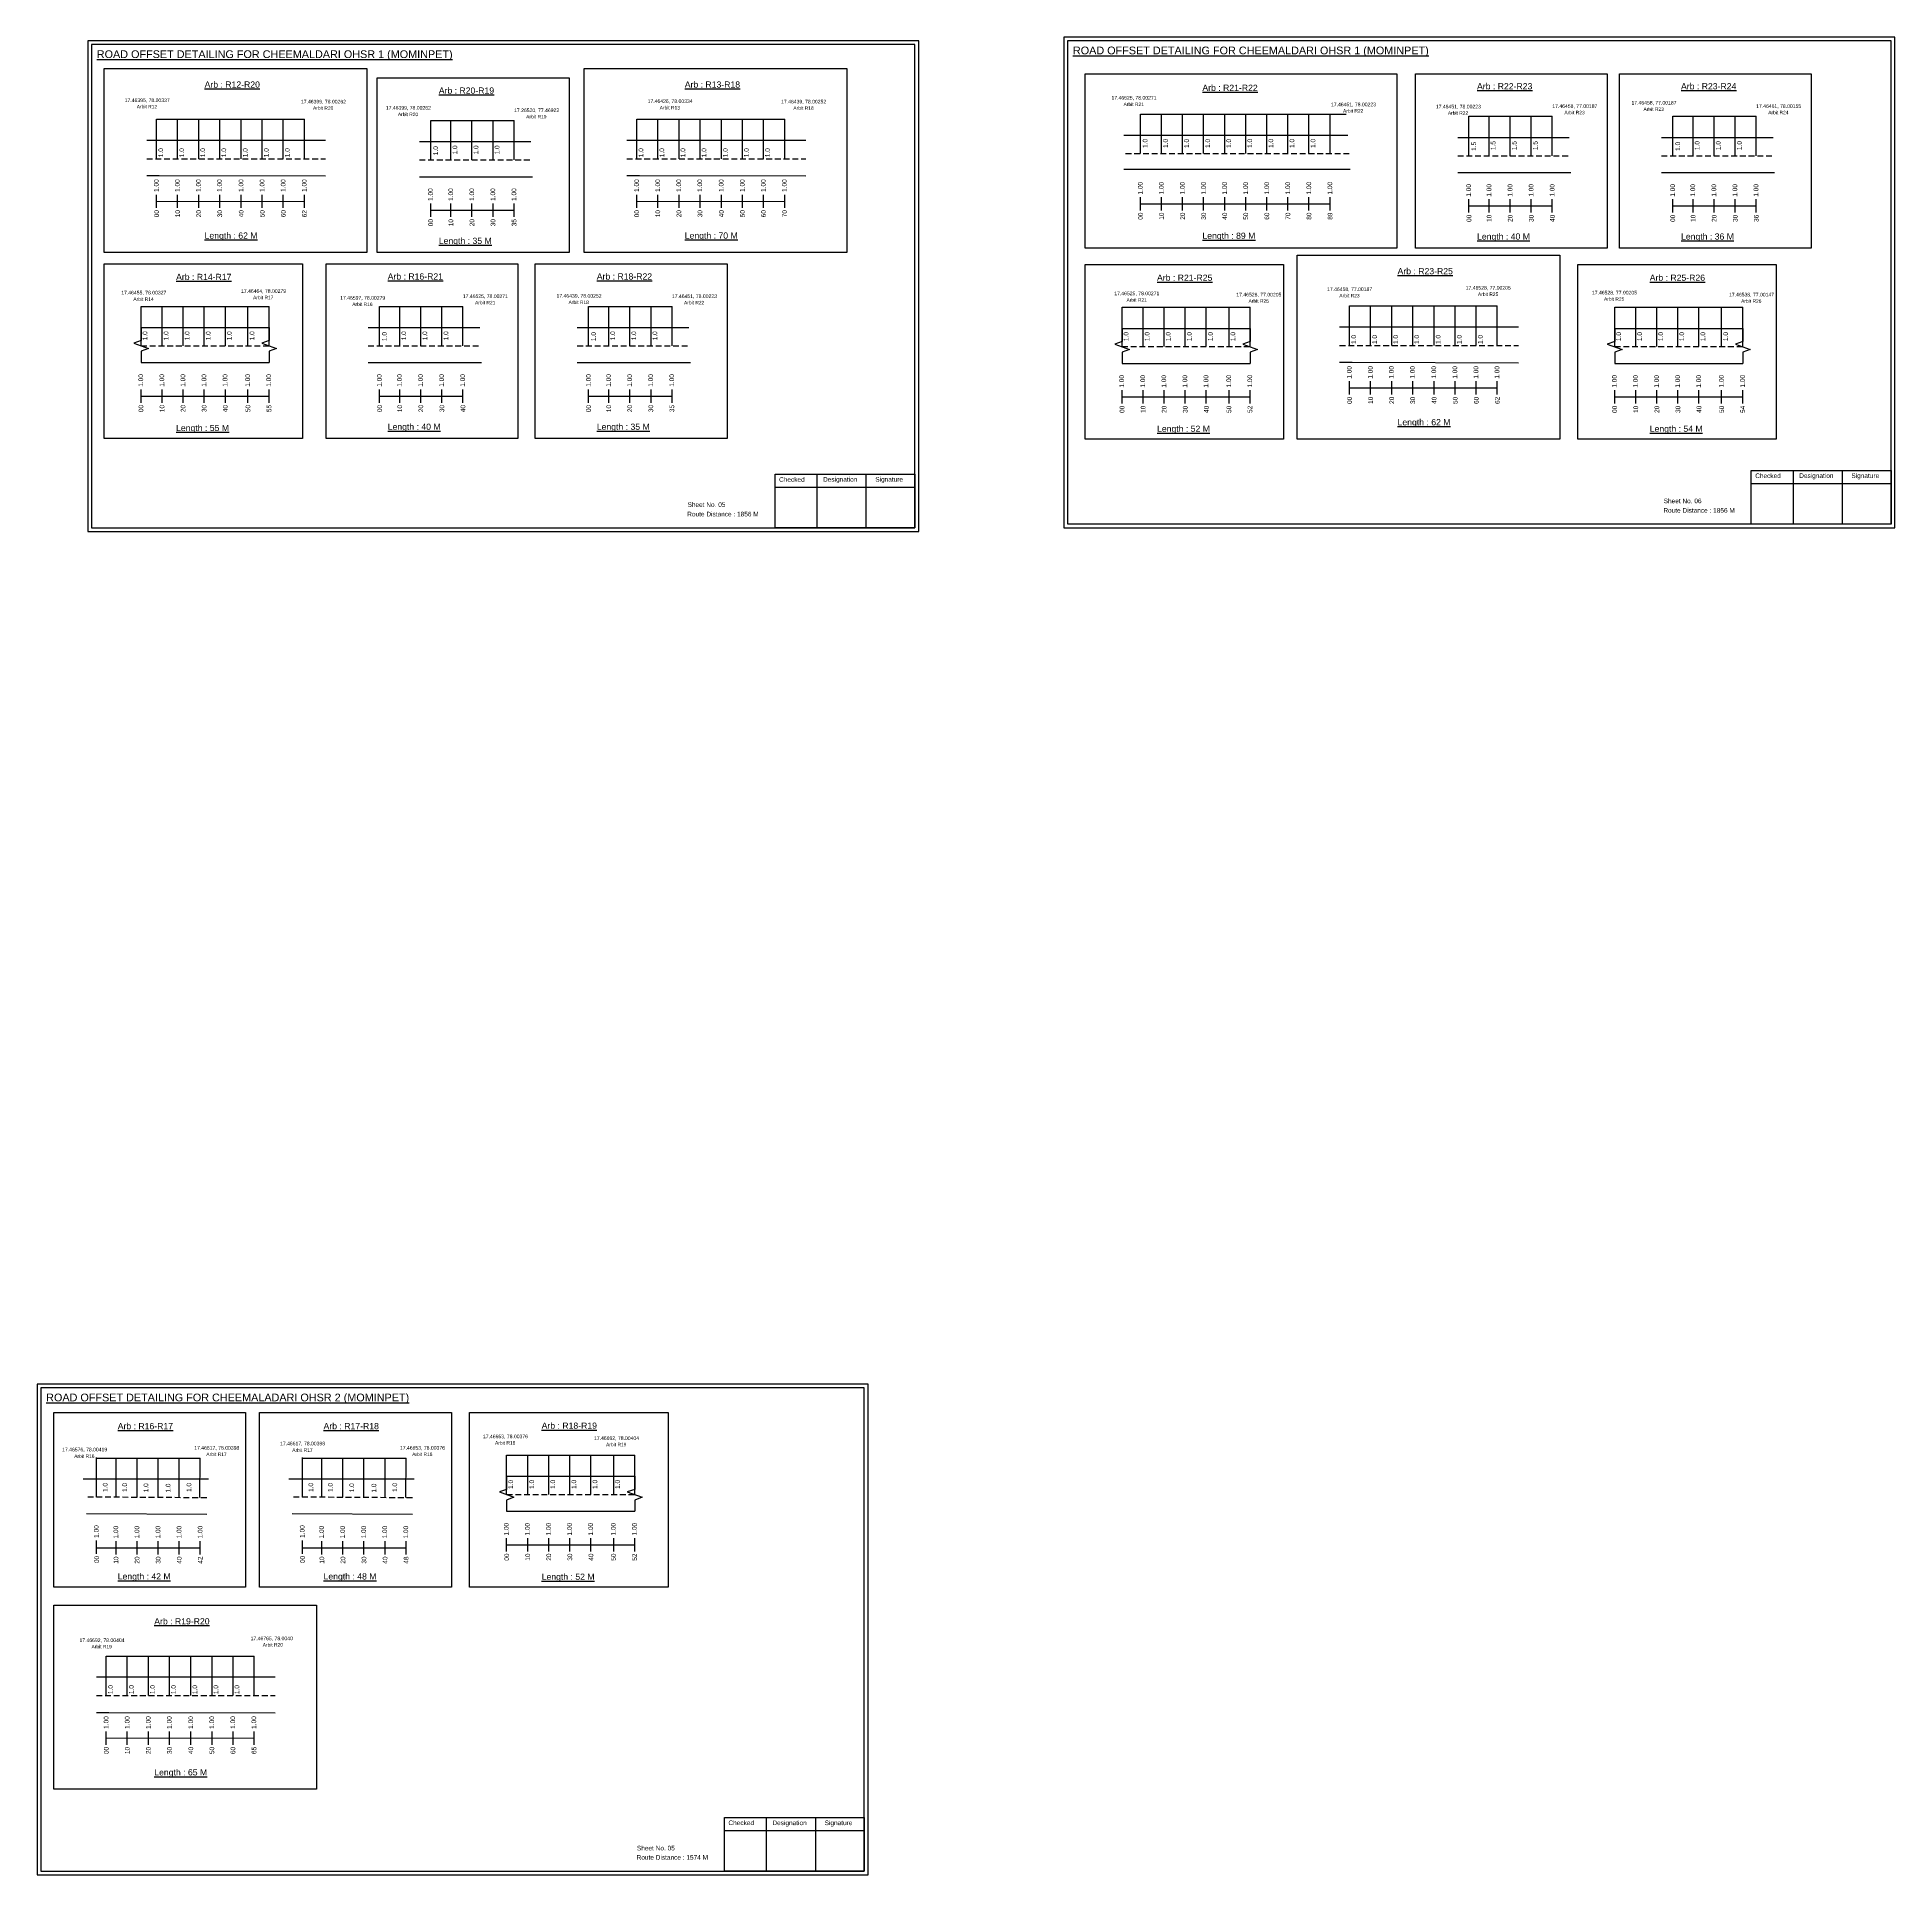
# Model space of a CAD drawing. Header units: inches. Extents: x -117 to 51867, y -12715 to 3423.
# Drawn here: x 23435 to 24635, y 190 to 1377 of the extents above; entities that cross this region are included whole.
import ezdxf

# ---------------------------------------------------------------- set-up
doc = ezdxf.new("R2010")
doc.units = ezdxf.units.IN
doc.header["$MEASUREMENT"] = 0
doc.linetypes.add('DASHED2', pattern=[0.375, 0.25, -0.125])
doc.layers.add('PDF_Geometry', color=7, linetype='Continuous')
doc.layers.add('PDF_Text', color=5, linetype='Continuous')
doc.styles.add('PDF Arial', font='arial.ttf')
doc.styles.get("Standard").update_dxf_attribs({"font": 'arial.ttf'})

msp = doc.modelspace()

# ---------------------------------------------------------------- linework, layer by layer
at = {"color": 5}
for p, q in [((23512.6, 1323.7), (23608, 1323.7)), ((23689.6, 1322.9), (23743.4, 1322.9)), ((23822.7, 1323.7), (23918.1, 1323.7)), ((24147.8, 1327), (24280.6, 1327)), ((24359.9, 1325.7), (24413.7, 1325.7)), ((24491.6, 1325.7), (24545.4, 1325.7)), ((23502.6, 1202.9), (23585.2, 1202.9)), ((23656.6, 1202.9), (23710.4, 1202.9)), ((23791.5, 1202.9), (23845.4, 1202.9)), ((24135.9, 1202.4), (24218.6, 1202.4)), ((24282.8, 1203.2), (24378.2, 1203.2)), ((24454, 1202.4), (24536.6, 1202.4)), ((23473.9, 459.4), (23540.8, 459.4)), ((23606.8, 459.4), (23673.7, 459.4)), ((23738.6, 461.3), (23821.3, 461.3)), ((23480.1, 331.6), (23575.6, 331.6))]:
    msp.add_line(p, q, dxfattribs=at)
for p, q in [((23512.6, 1298.2), (23512.6, 1323.7)), ((23526.2, 1298.2), (23526.2, 1323.7)), ((23539.8, 1298.2), (23539.8, 1323.7)), ((23553.4, 1298.2), (23553.4, 1323.7)), ((23567.2, 1298.2), (23567.2, 1323.7)), ((23580.8, 1298.2), (23580.8, 1323.7)), ((23594.4, 1298.2), (23594.4, 1323.7)), ((23608, 1298.2), (23608, 1323.7)), ((23689.6, 1297.4), (23689.6, 1322.9)), ((23702.6, 1297.4), (23702.6, 1322.9)), ((23716.2, 1297.4), (23716.2, 1322.9)), ((23729.8, 1297.4), (23729.8, 1322.9)), ((23743.4, 1297.4), (23743.4, 1322.9)), ((23822.7, 1298.2), (23822.7, 1323.7)), ((23836.3, 1298.2), (23836.3, 1323.7)), ((23849.9, 1298.2), (23849.9, 1323.7)), ((23863.5, 1298.2), (23863.5, 1323.7)), ((23877.3, 1298.2), (23877.3, 1323.7)), ((23890.9, 1298.2), (23890.9, 1323.7)), ((23904.5, 1298.2), (23904.5, 1323.7)), ((23918.1, 1298.2), (23918.1, 1323.7)), ((24147.8, 1301.5), (24147.8, 1327)), ((24161.4, 1301.5), (24161.4, 1327)), ((24175, 1301.5), (24175, 1327)), ((24188.6, 1301.5), (24188.6, 1327)), ((24202.2, 1301.5), (24202.2, 1327)), ((24215.8, 1301.5), (24215.8, 1327)), ((24229.4, 1301.5), (24229.4, 1327)), ((24243, 1301.5), (24243, 1327)), ((24256.6, 1301.5), (24256.6, 1327)), ((24270.2, 1301.5), (24270.2, 1327)), ((24359.9, 1300.1), (24359.9, 1325.7)), ((24372.9, 1300.1), (24372.9, 1325.7)), ((24386.5, 1300.1), (24386.5, 1325.7)), ((24400.1, 1300.1), (24400.1, 1325.7)), ((24413.7, 1300.1), (24413.7, 1325.7)), ((24491.6, 1300.1), (24491.6, 1325.7)), ((24504.6, 1300.1), (24504.6, 1325.7)), ((24518.2, 1300.1), (24518.2, 1325.7)), ((24531.8, 1300.1), (24531.8, 1325.7)), ((24545.4, 1300.1), (24545.4, 1325.7)), ((23621.6, 1310), (23506.2, 1310)), ((23682.3, 1309.3), (23754.3, 1309.3)), ((23931.7, 1310), (23816.2, 1310)), ((24137, 1313.4), (24281.7, 1313.4)), ((24352.6, 1312), (24424.6, 1312)), ((24484.2, 1312), (24556.2, 1312)), ((23506.2, 1287.4), (23514.3, 1287.4)), ((23514.3, 1287.4), (23621.6, 1287.1)), ((23682.3, 1286.6), (23755.3, 1286.6)), ((23816.2, 1287.4), (23824.3, 1287.4)), ((23824.3, 1287.4), (23931.7, 1287.1)), ((24283.1, 1291.2), (24137, 1291.2)), ((24352.6, 1289.3), (24425.6, 1289.3)), ((24484.2, 1289.3), (24557.2, 1289.3)), ((23502.6, 1177.4), (23502.6, 1202.9)), ((23516.2, 1177.4), (23516.2, 1202.9)), ((23529.8, 1177.4), (23529.8, 1202.9)), ((23543.4, 1177.4), (23543.4, 1202.9)), ((23557, 1177.4), (23557, 1202.9)), ((23571.6, 1177.4), (23571.6, 1202.9)), ((23585.2, 1177.4), (23585.2, 1202.9)), ((23656.6, 1177.4), (23656.6, 1202.9)), ((23669.6, 1177.4), (23669.6, 1202.9)), ((23683.2, 1177.4), (23683.2, 1202.9)), ((23696.8, 1177.4), (23696.8, 1202.9)), ((23710.4, 1177.4), (23710.4, 1202.9)), ((23791.5, 1177.4), (23791.5, 1202.9)), ((23804.6, 1177.4), (23804.6, 1202.9)), ((23818.2, 1177.4), (23818.2, 1202.9)), ((23831.8, 1177.4), (23831.8, 1202.9)), ((23845.4, 1177.4), (23845.4, 1202.9)), ((24135.9, 1176.9), (24135.9, 1202.4)), ((24149.5, 1176.9), (24149.5, 1202.4)), ((24163.1, 1176.9), (24163.1, 1202.4)), ((24176.7, 1176.9), (24176.7, 1202.4)), ((24190.3, 1176.9), (24190.3, 1202.4)), ((24205, 1176.9), (24205, 1202.4)), ((24218.6, 1176.9), (24218.6, 1202.4)), ((24282.8, 1177.6), (24282.8, 1203.2)), ((24296.4, 1177.6), (24296.4, 1203.2)), ((24310, 1177.6), (24310, 1203.2)), ((24323.6, 1177.6), (24323.6, 1203.2)), ((24337.4, 1177.6), (24337.4, 1203.2)), ((24351, 1177.6), (24351, 1203.2)), ((24364.6, 1177.6), (24364.6, 1203.2)), ((24378.2, 1177.6), (24378.2, 1203.2)), ((24454, 1176.9), (24454, 1202.4)), ((24467.6, 1176.9), (24467.6, 1202.4)), ((24481.2, 1176.9), (24481.2, 1202.4)), ((24494.8, 1176.9), (24494.8, 1202.4)), ((24508.4, 1176.9), (24508.4, 1202.4)), ((24523, 1176.9), (24523, 1202.4)), ((24536.6, 1176.9), (24536.6, 1202.4)), ((23502.6, 1189.2), (23585.2, 1189.2)), ((23649.2, 1189.2), (23721.3, 1189.2)), ((23784.2, 1189.2), (23856.2, 1189.2)), ((24135.9, 1188.7), (24218.6, 1188.7)), ((24391.8, 1189.5), (24276.4, 1189.5)), ((24454, 1188.7), (24536.6, 1188.7)), ((23502.6, 1166.6), (23585.2, 1166.6)), ((23649.2, 1166.6), (23722.3, 1166.6)), ((23784.2, 1166.6), (23857.2, 1166.6)), ((24135.9, 1166.1), (24218.6, 1166.1)), ((24276.4, 1166.8), (24284.4, 1166.8)), ((24284.4, 1166.8), (24391.8, 1166.5)), ((24454, 1166.1), (24536.6, 1166.1)), ((23473.9, 434.2), (23473.9, 459.7)), ((23486.4, 434.2), (23486.4, 459.4)), ((23500, 434.1), (23500, 459.4)), ((23513.6, 434.2), (23513.6, 459.4)), ((23527.2, 433.9), (23527.2, 459.4)), ((23540.6, 433.9), (23540.8, 459.4)), ((23606.8, 434.2), (23606.8, 459.7)), ((23619.3, 434.2), (23619.3, 459.4)), ((23632.9, 434.1), (23632.9, 459.4)), ((23646.5, 434.2), (23646.5, 459.4)), ((23660.1, 433.9), (23660.1, 459.4)), ((23673.5, 433.9), (23673.7, 459.4)), ((23738.6, 435.8), (23738.6, 461.3)), ((23752.2, 435.8), (23752.2, 461.3)), ((23765.8, 435.8), (23765.8, 461.3)), ((23779.4, 435.8), (23779.4, 461.3)), ((23793, 435.8), (23793, 461.3)), ((23807.7, 435.8), (23807.7, 461.3)), ((23821.3, 435.8), (23821.3, 461.3)), ((23546.1, 445.8), (23465.1, 445.8)), ((23679, 445.8), (23598, 445.8)), ((23738.6, 447.7), (23821.3, 447.7)), ((23467.3, 423.6), (23545.1, 423.1)), ((23600.2, 423.6), (23677.9, 423.1)), ((23738.6, 425), (23821.3, 425)), ((23480.1, 306), (23480.1, 331.6)), ((23493.7, 306), (23493.7, 331.6)), ((23507.3, 306), (23507.3, 331.6)), ((23520.9, 306), (23520.9, 331.6)), ((23534.8, 306), (23534.8, 331.6)), ((23548.4, 306), (23548.4, 331.6)), ((23562, 306), (23562, 331.6)), ((23575.6, 306), (23575.6, 331.6)), ((23589.2, 317.9), (23473.7, 317.9)), ((23473.7, 295.2), (23481.8, 295.2)), ((23481.8, 295.2), (23589.2, 294.9))]:
    msp.add_line(p, q)
at = {"linetype": 'DASHED2', "ltscale": 15}
for p, q in [((23506.2, 1298.2), (23621.6, 1298.2)), ((23682.3, 1297.4), (23754.8, 1297.4)), ((23816.2, 1298.2), (23931.7, 1298.2)), ((24138.2, 1301.5), (24282.6, 1301.5)), ((24352.6, 1300.1), (24425.1, 1300.1)), ((24484.2, 1300.1), (24556.7, 1300.1)), ((23502.6, 1177.4), (23585.2, 1177.4)), ((23649.2, 1177.4), (23721.8, 1177.4)), ((23784.2, 1177.4), (23856.7, 1177.4)), ((24135.9, 1176.9), (24218.6, 1176.9)), ((24276.4, 1177.6), (24391.8, 1177.6)), ((24454, 1176.9), (24536.6, 1176.9)), ((23468.1, 434.4), (23546.3, 433.9)), ((23600.9, 434.4), (23679.2, 433.9)), ((23738.6, 435.8), (23821.3, 435.8)), ((23473.7, 306), (23589.2, 306))]:
    msp.add_line(p, q, dxfattribs=at)
at = {"color": 217, "true_color": 0x93278f}
for p, q in [((23512.6, 1266.5), (23512.6, 1275)), ((23526.2, 1266.5), (23526.2, 1275)), ((23539.8, 1266.5), (23539.8, 1275)), ((23553.4, 1266.5), (23553.4, 1275)), ((23567.2, 1266.5), (23567.2, 1275)), ((23580.8, 1266.5), (23580.8, 1275)), ((23594.4, 1266.5), (23594.4, 1275)), ((23608, 1266.5), (23608, 1275)), ((23822.7, 1266.5), (23822.7, 1275)), ((23836.3, 1266.5), (23836.3, 1275)), ((23849.9, 1266.5), (23849.9, 1275)), ((23863.5, 1266.5), (23863.5, 1275)), ((23877.3, 1266.5), (23877.3, 1275)), ((23890.9, 1266.5), (23890.9, 1275)), ((23904.5, 1266.5), (23904.5, 1275)), ((23918.1, 1266.5), (23918.1, 1275)), ((24147.8, 1264.8), (24147.8, 1273.3)), ((24161.4, 1264.8), (24161.4, 1273.3)), ((24175, 1264.8), (24175, 1273.3)), ((24188.6, 1264.8), (24188.6, 1273.3)), ((24202.2, 1264.8), (24202.2, 1273.3)), ((24215.8, 1264.8), (24215.8, 1273.3)), ((24229.4, 1264.8), (24229.4, 1273.3)), ((24243, 1264.8), (24243, 1273.3)), ((24256.6, 1264.8), (24256.6, 1273.3)), ((24270.2, 1264.8), (24270.2, 1273.3)), ((24359.9, 1263.4), (24359.9, 1272)), ((24372.9, 1263.4), (24372.9, 1272)), ((24386.5, 1263.4), (24386.5, 1272)), ((24400.1, 1263.4), (24400.1, 1272)), ((24413.7, 1263.4), (24413.7, 1272)), ((24491.6, 1263.4), (24491.6, 1272)), ((24504.6, 1263.4), (24504.6, 1272)), ((24518.2, 1263.4), (24518.2, 1272)), ((24531.8, 1263.4), (24531.8, 1272)), ((24545.4, 1263.4), (24545.4, 1272)), ((23512.6, 1270.7), (23608, 1270.8)), ((23689.6, 1260.7), (23689.6, 1269.2)), ((23689.6, 1264.9), (23743.4, 1265)), ((23702.6, 1260.7), (23702.6, 1269.2)), ((23716.2, 1260.7), (23716.2, 1269.2)), ((23729.8, 1260.7), (23729.8, 1269.2)), ((23743.4, 1260.7), (23743.4, 1269.2)), ((23822.7, 1270.7), (23918.1, 1270.8)), ((24147.8, 1269), (24270.2, 1269.1)), ((24359.9, 1267.7), (24413.7, 1267.7)), ((24491.6, 1267.7), (24545.4, 1267.7)), ((24282.8, 1146), (24282.8, 1154.5)), ((24296.4, 1146), (24296.4, 1154.5)), ((24310, 1146), (24310, 1154.5)), ((24323.6, 1146), (24323.6, 1154.5)), ((24337.4, 1146), (24337.4, 1154.5)), ((24351, 1146), (24351, 1154.5)), ((24364.6, 1146), (24364.6, 1154.5)), ((24378.2, 1146), (24378.2, 1154.5)), ((23502.6, 1140.7), (23502.6, 1149.2)), ((23502.6, 1144.9), (23585.2, 1144.9)), ((23516.2, 1140.7), (23516.2, 1149.2)), ((23529.8, 1140.7), (23529.8, 1149.2)), ((23543.4, 1140.7), (23543.4, 1149.2)), ((23557, 1140.7), (23557, 1149.2)), ((23571.6, 1140.7), (23571.6, 1149.2)), ((23585.2, 1140.7), (23585.2, 1149.2)), ((23656.6, 1140.7), (23656.6, 1149.2)), ((23656.6, 1144.9), (23710.4, 1144.9)), ((23669.6, 1140.7), (23669.6, 1149.2)), ((23683.2, 1140.7), (23683.2, 1149.2)), ((23696.8, 1140.7), (23696.8, 1149.2)), ((23710.4, 1140.7), (23710.4, 1149.2)), ((23791.5, 1140.7), (23791.5, 1149.2)), ((23791.5, 1144.9), (23845.4, 1144.9)), ((23804.6, 1140.7), (23804.6, 1149.2)), ((23818.2, 1140.7), (23818.2, 1149.2)), ((23831.8, 1140.7), (23831.8, 1149.2)), ((23845.4, 1140.7), (23845.4, 1149.2)), ((24135.9, 1140.2), (24135.9, 1148.7)), ((24135.9, 1144.4), (24218.6, 1144.4)), ((24149.5, 1140.2), (24149.5, 1148.7)), ((24163.1, 1140.2), (24163.1, 1148.7)), ((24176.7, 1140.2), (24176.7, 1148.7)), ((24190.3, 1140.2), (24190.3, 1148.7)), ((24205, 1140.2), (24205, 1148.7)), ((24218.6, 1140.2), (24218.6, 1148.7)), ((24282.8, 1150.2), (24378.2, 1150.3)), ((24454, 1140.2), (24454, 1148.7)), ((24454, 1144.4), (24536.6, 1144.4)), ((24467.6, 1140.2), (24467.6, 1148.7)), ((24481.2, 1140.2), (24481.2, 1148.7)), ((24494.8, 1140.2), (24494.8, 1148.7)), ((24508.4, 1140.2), (24508.4, 1148.7)), ((24523, 1140.2), (24523, 1148.7)), ((24536.6, 1140.2), (24536.6, 1148.7)), ((23473.9, 397.6), (23473.9, 406.2)), ((23473.9, 401.5), (23540.8, 401.5)), ((23486.4, 397.2), (23486.4, 405.8)), ((23500, 397.2), (23500, 405.8)), ((23513.6, 397.2), (23513.6, 405.8)), ((23527.2, 397.2), (23527.2, 405.8)), ((23540.8, 397.2), (23540.8, 405.8)), ((23606.8, 397.6), (23606.8, 406.2)), ((23606.8, 401.5), (23673.7, 401.5)), ((23619.3, 397.2), (23619.3, 405.8)), ((23632.9, 397.2), (23632.9, 405.8)), ((23646.5, 397.2), (23646.5, 405.8)), ((23660.1, 397.2), (23660.1, 405.8)), ((23673.7, 397.2), (23673.7, 405.8)), ((23738.6, 399.1), (23738.6, 407.6)), ((23738.6, 403.4), (23821.3, 403.4)), ((23752.2, 399.1), (23752.2, 407.6)), ((23765.8, 399.1), (23765.8, 407.6)), ((23779.4, 399.1), (23779.4, 407.6)), ((23793, 399.1), (23793, 407.6)), ((23807.7, 399.1), (23807.7, 407.7)), ((23821.3, 399.1), (23821.3, 407.7)), ((23480.1, 274.3), (23480.1, 282.9)), ((23480.1, 278.6), (23575.6, 278.7)), ((23493.7, 274.3), (23493.7, 282.9)), ((23507.3, 274.3), (23507.3, 282.9)), ((23520.9, 274.3), (23520.9, 282.9)), ((23534.8, 274.3), (23534.8, 282.9)), ((23548.4, 274.3), (23548.4, 282.9)), ((23562, 274.3), (23562, 282.9)), ((23575.6, 274.3), (23575.6, 282.9))]:
    msp.add_line(p, q, dxfattribs=at)
for points in [[(23478.7, 1356.5), (23648.3, 1356.5), (23648.3, 1237.7), (23478.7, 1237.7)], [(23788.7, 1356.5), (23958.3, 1356.5), (23958.3, 1237.7), (23788.7, 1237.7)], [(23655.1, 1350.4), (23779, 1350.4), (23779, 1237.7), (23655.1, 1237.7)], [(24112.1, 1353.1), (24313.3, 1353.1), (24313.3, 1240.5), (24112.1, 1240.5)], [(24325.4, 1353.1), (24449.2, 1353.1), (24449.2, 1240.5), (24325.4, 1240.5)], [(24457.1, 1353.1), (24580.9, 1353.1), (24580.9, 1240.5), (24457.1, 1240.5)], [(24248.9, 1236), (24418.5, 1236), (24418.5, 1117.2), (24248.9, 1117.2)], [(23478.7, 1230.4), (23606.8, 1230.4), (23606.8, 1117.7), (23478.7, 1117.7)], [(23622.1, 1230.4), (23745.9, 1230.4), (23745.9, 1117.7), (23622.1, 1117.7)], [(23757.1, 1230.4), (23880.9, 1230.4), (23880.9, 1117.7), (23757.1, 1117.7)], [(24112.1, 1229.9), (24240.1, 1229.9), (24240.1, 1117.2), (24112.1, 1117.2)], [(24430.1, 1229.9), (24558.2, 1229.9), (24558.2, 1117.2), (24430.1, 1117.2)], [(23446.2, 488.8), (23570, 488.8), (23570, 376.1), (23446.2, 376.1)], [(23579.1, 488.8), (23702.9, 488.8), (23702.9, 376.1), (23579.1, 376.1)], [(23714.7, 488.8), (23842.8, 488.8), (23842.8, 376.1), (23714.7, 376.1)], [(23446.2, 364.4), (23615.8, 364.4), (23615.8, 245.6), (23446.2, 245.6)]]:
    msp.add_lwpolyline(points, close=True)
at = {"linetype": 'Continuous'}
for points in [[(23502.6, 1189.2), (23502.6, 1180.8), (23497.8, 1179.1), (23507.3, 1175.6), (23502.6, 1173.9), (23502.6, 1166.6)], [(23585.2, 1189.2), (23585.2, 1180.8), (23580.5, 1179.1), (23590, 1175.6), (23585.2, 1173.9), (23585.2, 1166.6)], [(24135.9, 1188.7), (24135.9, 1180.3), (24131.2, 1178.6), (24140.7, 1175.1), (24135.9, 1173.4), (24135.9, 1166.1)], [(24218.6, 1188.7), (24218.6, 1180.3), (24213.8, 1178.6), (24223.3, 1175.1), (24218.6, 1173.4), (24218.6, 1166.1)], [(24454, 1188.7), (24454, 1180.3), (24449.2, 1178.6), (24458.7, 1175.1), (24454, 1173.4), (24454, 1166.1)], [(24536.6, 1188.7), (24536.6, 1180.3), (24531.9, 1178.6), (24541.4, 1175.1), (24536.6, 1173.4), (24536.6, 1166.1)], [(23738.6, 447.7), (23738.6, 439.2), (23733.9, 437.5), (23743.3, 434.1), (23738.6, 432.3), (23738.6, 425)], [(23821.3, 447.7), (23821.3, 439.2), (23816.5, 437.5), (23826, 434.1), (23821.3, 432.3), (23821.3, 425)]]:
    msp.add_lwpolyline(points, dxfattribs=at)
at = {"layer": 'PDF_Geometry'}
for points in [[(23468.2, 1374.3), (23468.2, 1057.6), (24004.7, 1057.6), (24004.7, 1374.3)], [(23470.5, 1371.9), (23470.5, 1060), (24002.2, 1060), (24002.2, 1371.9)], [(24098.4, 1376.7), (24098.4, 1060), (24634.8, 1060), (24634.8, 1376.7)], [(24100.7, 1374.4), (24100.7, 1062.4), (24632.4, 1062.4), (24632.4, 1374.4)], [(23435.5, 507), (23435.5, 190.3), (23972, 190.3), (23972, 507)], [(23437.8, 504.7), (23437.8, 192.7), (23969.5, 192.7), (23969.5, 504.7)]]:
    msp.add_lwpolyline(points, close=True, dxfattribs=at)
at = {"layer": 'PDF_Geometry', "color": 242, "true_color": 0xcc1f26}
for points in [[(24002.2, 1059.9), (23911.9, 1059.9), (23911.9, 1094.5), (24002.2, 1094.5)], [(24632.4, 1062.3), (24542.1, 1062.3), (24542.1, 1096.9), (24632.4, 1096.9)], [(23969.5, 192.6), (23879.2, 192.6), (23879.2, 227.3), (23969.5, 227.3)]]:
    msp.add_lwpolyline(points, close=True, dxfattribs=at)
for points in [[(23938.9, 1094.5), (23938.9, 1059.9)], [(23970.6, 1094.5), (23970.6, 1059.9)], [(24569.1, 1096.9), (24569.1, 1062.3)], [(24600.8, 1096.9), (24600.8, 1062.3)], [(23911.9, 1086.1), (24002.2, 1086.1)], [(24542.1, 1088.5), (24632.4, 1088.5)], [(23879.2, 218.9), (23969.5, 218.9)], [(23906.2, 227.3), (23906.2, 192.6)], [(23937.9, 227.3), (23937.9, 192.6)]]:
    msp.add_lwpolyline(points, dxfattribs=at)

# ---------------------------------------------------------------- texts
at = {"color": 242, "true_color": 0xcd2027}
for s, height, p in [('%%UROAD OFFSET DETAILING FOR CHEEMALDARI OHSR 1 (MOMINPET)', 5, (23474, 1363.2)), ('%%UROAD OFFSET DETAILING FOR CHEEMALDARI OHSR 1 (MOMINPET)', 5, (24104.2, 1365.6)), ('%%UArb : R12-R20', 4, (23543.6, 1344.1)), ('%%UArb : R20-R19', 4, (23694.8, 1340.2)), ('%%UArb : R13-R18', 4, (23853.6, 1344.1)), ('%%UArb : R21-R22', 4, (24187.8, 1342)), ('%%UArb : R22-R23', 4, (24365.1, 1343)), ('%%UArb : R23-R24', 4, (24496.8, 1343)), ('%%ULength : 62 M', 4, (23543.6, 1246.6)), ('%%ULength : 35 M', 4, (23694.8, 1243.2)), ('%%ULength : 70 M', 4, (23853.6, 1246.6)), ('%%ULength : 89 M', 4, (24187.8, 1246.5)), ('%%ULength : 40 M', 4, (24365.1, 1246)), ('%%ULength : 36 M', 4, (24496.8, 1246)), ('%%UArb : R14-R17', 4, (23525.2, 1219.9)), ('%%UArb : R16-R21', 4, (23661.8, 1220.2)), ('%%UArb : R18-R22', 4, (23796.8, 1220.2)), ('%%UArb : R21-R25', 4, (24158.5, 1219.4)), ('%%UArb : R23-R25', 4, (24313.8, 1223.6)), ('%%UArb : R25-R26', 4, (24476.6, 1219.4)), ('%%ULength : 40 M', 4, (23661.8, 1123.2)), ('%%ULength : 35 M', 4, (23796.8, 1123.2)), ('%%ULength : 62 M', 4, (24313.8, 1126.1)), ('%%ULength : 55 M', 4, (23525.2, 1122.4)), ('%%ULength : 52 M', 4, (24158.5, 1121.9)), ('%%ULength : 54 M', 4, (24476.6, 1121.9)), ('%%UROAD OFFSET DETAILING FOR CHEEMALADARI OHSR 2 (MOMINPET)', 5, (23441.3, 496)), ('%%UArb : R16-R17', 4, (23487.5, 478)), ('%%UArb : R17-R18', 4, (23620.4, 478)), ('%%UArb : R18-R19', 4, (23761.2, 478.3)), ('%%ULength : 42 M', 4, (23487.5, 381)), ('%%ULength : 48 M', 4, (23620.4, 381)), ('%%ULength : 52 M', 4, (23761.2, 380.8)), ('%%UArb : R19-R20', 4, (23511.1, 352)), ('%%ULength : 65 M', 4, (23511.1, 254.5))]:
    msp.add_text(s, height=height, dxfattribs=at).set_placement(p)
at = {"color": 5}
for s, height, p in [('17.46395, 78.00337', 2.34, (23492, 1334.8)), ('Arbit R12', 2.25, (23499.8, 1330.7)), ('17.46399, 78.00262', 2.34, (23605.8, 1333.9)), ('Arbit R20', 2.25, (23613.6, 1329.8)), ('17.46399, 78.00262', 2.34, (23660.6, 1329.9)), ('17.46426, 78.00334', 2.34, (23829.6, 1334.2)), ('Arbit R13', 2.25, (23837.4, 1330)), ('17.46439, 78.00252', 2.34, (23915.8, 1333.9)), ('Arbit R18', 2.25, (23923.7, 1329.8)), ('17.46525, 78.00271', 2.34, (24129.1, 1336.4)), ('Arbit R21', 2.25, (24136.9, 1332.2)), ('17.46451, 78.00223', 2.34, (24270.8, 1332.1)), ('17.46451, 78.00223', 2.34, (24338.5, 1330.7)), ('17.46458, 77.00187', 2.34, (24413.7, 1331)), ('17.46458, 77.00187', 2.34, (24464.8, 1333.2)), ('Arbit R23', 2.25, (24472.6, 1329.1)), ('17.46461, 78.00155', 2.34, (24545.3, 1331)), ('Arbit R20', 2.25, (23668.4, 1325.7)), ('17.26520, 77.46922', 2.34, (23743.4, 1328.3)), ('Arbit R19', 2.25, (23751.2, 1324.2)), ('Arbit R22', 2.25, (24278.6, 1328)), ('Arbit R22', 2.25, (24346.3, 1326.6)), ('Arbit R23', 2.25, (24421.5, 1326.9)), ('Arbit R24', 2.25, (24553.1, 1326.9)), ('17.46455, 78.00327', 2.34, (23489.8, 1210.6)), ('17.46464, 78.00279', 2.34, (23567.1, 1211.6)), ('17.46525, 78.00271', 2.34, (24130.9, 1210.1)), ('17.46528, 77.00205', 2.34, (24209.7, 1209.3)), ('17.46458, 77.00187', 2.34, (24268.3, 1212.8)), ('17.46528, 77.00205', 2.34, (24357.8, 1213.7)), ('Arbit R25', 2.25, (24365.7, 1209.6)), ('17.46528, 77.00205', 2.34, (24439.3, 1210.6)), ('17.46538, 77.00147', 2.34, (24527.8, 1209.3)), ('Arbit R14', 2.25, (23497.6, 1206.4)), ('Arbit R17', 2.25, (23574.9, 1207.5)), ('17.46597, 78.00279', 2.34, (23631.1, 1207.2)), ('Arbit R16', 2.25, (23638.9, 1203.1)), ('17.46525, 78.00271', 2.34, (23710.3, 1208.3)), ('Arbit R21', 2.25, (23718.2, 1204.2)), ('17.46439, 78.00252', 2.34, (23770.8, 1208.5)), ('Arbit R18', 2.25, (23778.6, 1204.4)), ('17.46451, 78.00223', 2.34, (23845.3, 1208.3)), ('Arbit R22', 2.25, (23853.1, 1204.2)), ('Arbit R21', 2.25, (24138.8, 1205.9)), ('Arbit R25', 2.25, (24217.6, 1205.2)), ('Arbit R23', 2.25, (24276.2, 1208.7)), ('Arbit R25', 2.25, (24447.1, 1206.5)), ('Arbit R26', 2.25, (24535.6, 1205.2)), ('17.46617, 78.00398', 2.34, (23592.3, 467.6)), ('17.46653, 78.00376', 2.34, (23723.3, 472.2)), ('Arbit R18', 2.25, (23731.1, 468.1)), ('17.46692, 78.00404', 2.34, (23795, 471.1)), ('Arbit R19', 2.25, (23802.8, 467)), ('17.46576, 78.00419', 2.34, (23451.6, 463.7)), ('Arbit R16', 2.25, (23459.4, 459.5)), ('17.46617, 78.00398', 2.34, (23536.9, 464.8)), ('Arbit R17', 2.25, (23544.7, 460.7)), ('Arbit R17', 2.25, (23600.2, 463.4)), ('17.46653, 78.00376', 2.34, (23669.7, 464.8)), ('Arbit R18', 2.25, (23677.6, 460.7)), ('17.46692, 78.00404', 2.34, (23462.8, 340.6)), ('Arbit R19', 2.25, (23470.6, 336.5)), ('17.46765, 78.0040', 2.34, (23573.3, 341.8)), ('Arbit R20', 2.25, (23581.1, 337.7))]:
    msp.add_text(s, height=height, dxfattribs=at).set_placement(p)
for s, p in [('1.0', (24152.3, 1305.2)), ('1.0', (24165.5, 1305.2)), ('1.0', (24179.1, 1305.2)), ('1.0', (24192.7, 1305.2)), ('1.0', (24206.3, 1305.2)), ('1.0', (24219.9, 1305.2)), ('1.0', (24233.5, 1305.2)), ('1.0', (24247.1, 1305.2)), ('1.0', (24260.7, 1305.2)), ('1.5', (24364.5, 1303.3)), ('1.5', (24377, 1303.8)), ('1.5', (24390.6, 1303.8)), ('1.5', (24404.2, 1303.8)), ('1.0', (24496.2, 1303.3)), ('1.0', (24508.7, 1303.8)), ('1.0', (24522.3, 1303.8)), ('1.0', (24535.9, 1303.8)), ('1.0', (23516.8, 1299.2)), ('1.0', (23530.3, 1299.2)), ('1.0', (23543.9, 1299.2)), ('1.0', (23557.5, 1299.2)), ('1.0', (23571.3, 1299.2)), ('1.0', (23584.9, 1299.2)), ('1.0', (23598.5, 1299.2)), ('1.0', (23694.2, 1300.5)), ('1.0', (23706.7, 1301)), ('1.0', (23720.3, 1301)), ('1.0', (23733.9, 1301)), ('1.0', (23826.8, 1299.2)), ('1.0', (23840.3, 1299.2)), ('1.0', (23853.9, 1299.2)), ('1.0', (23867.5, 1299.2)), ('1.0', (23881.3, 1299.2)), ('1.0', (23894.9, 1299.2)), ('1.0', (23908.5, 1299.2)), ('1.0', (23506.6, 1181)), ('1.0', (23520.2, 1181)), ('1.0', (23533.8, 1181)), ('1.0', (23547.4, 1181)), ('1.0', (23561, 1181)), ('1.0', (23575.7, 1181)), ('1.0', (23661.2, 1180.5)), ('1.0', (23673.7, 1181)), ('1.0', (23687.3, 1181)), ('1.0', (23700.9, 1181)), ('1.0', (23796.2, 1180.5)), ('1.0', (23808.6, 1181)), ('1.0', (23822.2, 1181)), ('1.0', (23835.8, 1181)), ('1.0', (24140, 1180.5)), ('1.0', (24153.6, 1180.5)), ('1.0', (24167.2, 1180.5)), ('1.0', (24180.8, 1180.5)), ('1.0', (24194.4, 1180.5)), ('1.0', (24209, 1180.5)), ('1.0', (24287, 1178.6)), ('1.0', (24300.5, 1178.6)), ('1.0', (24314.1, 1178.6)), ('1.0', (24327.7, 1178.6)), ('1.0', (24341.5, 1178.6)), ('1.0', (24355.1, 1178.6)), ('1.0', (24368.7, 1178.6)), ('1.0', (24458, 1180.5)), ('1.0', (24471.6, 1180.5)), ('1.0', (24485.2, 1180.5)), ('1.0', (24498.8, 1180.5)), ('1.0', (24512.4, 1180.5)), ('1.0', (24527.1, 1180.5)), ('1.0', (23742.7, 439.5)), ('1.0', (23756.3, 439.5)), ('1.0', (23769.9, 439.5)), ('1.0', (23783.5, 439.5)), ('1.0', (23797.1, 439.5)), ('1.0', (23811.7, 439.5)), ('1.0', (23480.9, 437.5)), ('1.0', (23493.5, 437.5)), ('1.0', (23507.2, 437.3)), ('1.0', (23521.5, 437.1)), ('1.0', (23535, 437.5)), ('1.0', (23613.7, 437.5)), ('1.0', (23626.3, 437.5)), ('1.0', (23640.1, 437.3)), ('1.0', (23654.4, 437.1)), ('1.0', (23667.9, 437.5)), ('1.0', (23484.3, 307)), ('1.0', (23497.8, 307)), ('1.0', (23511.4, 307)), ('1.0', (23525, 307)), ('1.0', (23538.8, 307)), ('1.0', (23552.4, 307)), ('1.0', (23566, 307))]:
    msp.add_text(s, height=3, rotation=90).set_placement(p)
at = {"color": 217, "true_color": 0x93278f}
for s, p in [('1.00', (23513.9, 1276.8)), ('1.00', (23527.5, 1276.8)), ('1.00', (23541.1, 1276.8)), ('1.00', (23554.7, 1276.8)), ('1.00', (23568.6, 1276.8)), ('1.00', (23582.2, 1276.8)), ('1.00', (23595.8, 1276.8)), ('1.00', (23609.4, 1276.8)), ('1.00', (23824, 1276.8)), ('1.00', (23837.6, 1276.8)), ('1.00', (23851.2, 1276.8)), ('1.00', (23864.8, 1276.8)), ('1.00', (23878.6, 1276.8)), ('1.00', (23892.2, 1276.8)), ('1.00', (23905.8, 1276.8)), ('1.00', (23919.4, 1276.8)), ('1.00', (23690.9, 1271)), ('1.00', (23704, 1271)), ('1.00', (23717.6, 1271)), ('1.00', (23731.2, 1271)), ('1.00', (23744.8, 1271)), ('1.00', (24149.2, 1275.1)), ('1.00', (24162.8, 1275.1)), ('1.00', (24176.4, 1275.1)), ('1.00', (24190, 1275.1)), ('1.00', (24203.6, 1275.1)), ('1.00', (24217.2, 1275.1)), ('1.00', (24230.8, 1275.1)), ('1.00', (24244.4, 1275.1)), ('1.00', (24258, 1275.1)), ('1.00', (24271.6, 1275.1)), ('1.00', (24361.2, 1273.7)), ('1.00', (24374.3, 1273.7)), ('1.00', (24387.9, 1273.7)), ('1.00', (24401.5, 1273.7)), ('1.00', (24415.1, 1273.7)), ('1.00', (24492.9, 1273.7)), ('1.00', (24505.9, 1273.7)), ('1.00', (24519.5, 1273.7)), ('1.00', (24533.1, 1273.7)), ('1.00', (24546.7, 1273.7)), ('00', (23514.1, 1260.4)), ('10', (23527.7, 1260.4)), ('20', (23541.3, 1260.4)), ('30', (23554.9, 1260.4)), ('40', (23568.7, 1260.4)), ('50', (23582.3, 1260.4)), ('60', (23595.9, 1260.4)), ('62', (23609.5, 1260.4)), ('00', (23824.1, 1260.4)), ('10', (23837.7, 1260.4)), ('20', (23851.3, 1260.4)), ('30', (23864.9, 1260.4)), ('40', (23878.7, 1260.4)), ('50', (23892.3, 1260.4)), ('60', (23905.9, 1260.4)), ('70', (23919.5, 1260.4)), ('00', (24149.3, 1258.8)), ('10', (24162.9, 1258.8)), ('20', (24176.5, 1258.8)), ('30', (24190.1, 1258.8)), ('40', (24203.7, 1258.8)), ('50', (24217.3, 1258.8)), ('60', (24230.9, 1258.8)), ('70', (24244.5, 1258.8)), ('80', (24258.1, 1258.8)), ('89', (24271.7, 1258.8)), ('00', (24361.4, 1257.4)), ('10', (24374.4, 1257.4)), ('20', (24388, 1257.4)), ('30', (24401.6, 1257.4)), ('40', (24415.2, 1257.4)), ('00', (24493, 1257.4)), ('10', (24506.1, 1257.4)), ('20', (24519.7, 1257.4)), ('30', (24533.3, 1257.4)), ('36', (24546.9, 1257.4)), ('00', (23691.1, 1254.6)), ('10', (23704.1, 1254.6)), ('20', (23717.7, 1254.6)), ('30', (23731.3, 1254.6)), ('35', (23744.9, 1254.6)), ('1.00', (24284.1, 1156.2)), ('1.00', (24297.7, 1156.2)), ('1.00', (24311.3, 1156.2)), ('1.00', (24324.9, 1156.2)), ('1.00', (24338.7, 1156.2)), ('1.00', (24352.3, 1156.2)), ('1.00', (24365.9, 1156.2)), ('1.00', (24379.5, 1156.2)), ('1.00', (23503.9, 1151)), ('1.00', (23517.5, 1151)), ('1.00', (23531.1, 1151)), ('1.00', (23544.7, 1151)), ('1.00', (23558.3, 1151)), ('1.00', (23572.9, 1151)), ('1.00', (23586.5, 1151)), ('1.00', (23657.9, 1151)), ('1.00', (23670.9, 1151)), ('1.00', (23684.5, 1151)), ('1.00', (23698.1, 1151)), ('1.00', (23711.7, 1151)), ('1.00', (23792.9, 1151)), ('1.00', (23805.9, 1151)), ('1.00', (23819.5, 1151)), ('1.00', (23833.1, 1151)), ('1.00', (23846.7, 1151)), ('1.00', (24137.2, 1150.4)), ('1.00', (24150.8, 1150.4)), ('1.00', (24164.4, 1150.4)), ('1.00', (24178, 1150.4)), ('1.00', (24191.6, 1150.4)), ('1.00', (24206.3, 1150.5)), ('1.00', (24219.9, 1150.5)), ('1.00', (24455.3, 1150.4)), ('1.00', (24468.9, 1150.4)), ('1.00', (24482.5, 1150.4)), ('1.00', (24496.1, 1150.4)), ('1.00', (24509.7, 1150.4)), ('1.00', (24524.4, 1150.5)), ('1.00', (24538, 1150.5)), ('00', (24284.3, 1139.9)), ('10', (24297.9, 1139.9)), ('20', (24311.5, 1139.9)), ('30', (24325.1, 1139.9)), ('40', (24338.9, 1139.9)), ('50', (24352.5, 1139.9)), ('60', (24366.1, 1139.9)), ('62', (24379.7, 1139.9)), ('00', (23504, 1134.6)), ('10', (23517.6, 1134.6)), ('20', (23531.2, 1134.6)), ('30', (23544.8, 1134.6)), ('40', (23558.4, 1134.6)), ('50', (23573.1, 1134.6)), ('55', (23586.7, 1134.6)), ('00', (23658.1, 1134.6)), ('10', (23671.1, 1134.6)), ('20', (23684.7, 1134.6)), ('30', (23698.3, 1134.6)), ('40', (23711.9, 1134.6)), ('00', (23793, 1134.6)), ('10', (23806, 1134.6)), ('20', (23819.6, 1134.6)), ('30', (23833.2, 1134.6)), ('35', (23846.8, 1134.6)), ('00', (24137.4, 1134.1)), ('10', (24151, 1134.1)), ('20', (24164.6, 1134.1)), ('30', (24178.2, 1134.1)), ('40', (24191.8, 1134.1)), ('50', (24206.4, 1134.1)), ('52', (24220, 1134.1)), ('00', (24455.5, 1134.1)), ('10', (24469.1, 1134.1)), ('20', (24482.7, 1134.1)), ('30', (24496.3, 1134.1)), ('40', (24509.9, 1134.1)), ('50', (24524.5, 1134.1)), ('54', (24538.1, 1134.1)), ('1.00', (23475.2, 407.9)), ('1.00', (23487.8, 407.5)), ('1.00', (23501.4, 407.5)), ('1.00', (23515, 407.5)), ('1.00', (23528.6, 407.5)), ('1.00', (23542.2, 407.5)), ('1.00', (23608.1, 407.9)), ('1.00', (23620.6, 407.5)), ('1.00', (23634.2, 407.5)), ('1.00', (23647.8, 407.5)), ('1.00', (23661.4, 407.5)), ('1.00', (23675, 407.5)), ('1.00', (23739.9, 409.4)), ('1.00', (23753.5, 409.4)), ('1.00', (23767.1, 409.4)), ('1.00', (23780.7, 409.4)), ('1.00', (23794.3, 409.4)), ('1.00', (23809, 409.4)), ('1.00', (23822.6, 409.4)), ('00', (23475.4, 391.6)), ('00', (23608.3, 391.6)), ('00', (23740.1, 393.1)), ('10', (23753.7, 393.1)), ('20', (23767.3, 393.1)), ('30', (23780.9, 393.1)), ('40', (23794.5, 393.1)), ('50', (23809.1, 393.1)), ('52', (23822.7, 393.1)), ('10', (23487.9, 391.2)), ('20', (23501.5, 391.2)), ('30', (23515.1, 391.2)), ('40', (23528.7, 391.2)), ('42', (23542.3, 391.2)), ('10', (23620.8, 391.2)), ('20', (23634.4, 391.2)), ('30', (23648, 391.2)), ('40', (23661.6, 391.2)), ('48', (23675.2, 391.2)), ('1.00', (23481.5, 284.6)), ('1.00', (23495.1, 284.6)), ('1.00', (23508.7, 284.6)), ('1.00', (23522.3, 284.6)), ('1.00', (23536.1, 284.6)), ('1.00', (23549.7, 284.6)), ('1.00', (23563.3, 284.6)), ('1.00', (23576.9, 284.6)), ('00', (23481.6, 268.3)), ('10', (23495.2, 268.3)), ('20', (23508.8, 268.3)), ('30', (23522.4, 268.3)), ('40', (23536.2, 268.3)), ('50', (23549.8, 268.3)), ('60', (23563.4, 268.3)), ('65', (23577, 268.3))]:
    msp.add_text(s, height=3, rotation=90, dxfattribs=at).set_placement(p)
for s, p in [('Sheet No. 05', (23855.4, 1073.4)), ('Route Distance : 1856 M', (23855.2, 1067.3)), ('Route Distance : 1856 M', (24485.4, 1069.7)), ('Sheet No. 06', (24485.6, 1075.8)), ('Sheet No. 05', (23822.7, 206.1)), ('Route Distance : 1574 M', (23822.5, 200.1))]:
    msp.add_text(s, height=3).set_placement(p)
at = {"layer": 'PDF_Text', "color": 7, "attachment_point": 7, "style": 'PDF Arial'}
for s, insert, char_height in [('Checked', (23914.5, 1089.6), 3), ('Designation', (23942.9, 1088.8), 3.001), ('Signature', (23976.6, 1088.8), 3), ('Checked', (24544.7, 1092), 3), ('Designation', (24573.1, 1091.2), 3.001), ('Signature', (24606.8, 1091.2), 3), ('Checked', (23881.8, 222.4), 3), ('Designation', (23910.2, 221.5), 3.001), ('Signature', (23943.9, 221.5), 3)]:
    msp.add_mtext(s, dxfattribs=dict(at, insert=insert, char_height=char_height))

doc.saveas('drawing.dxf')
